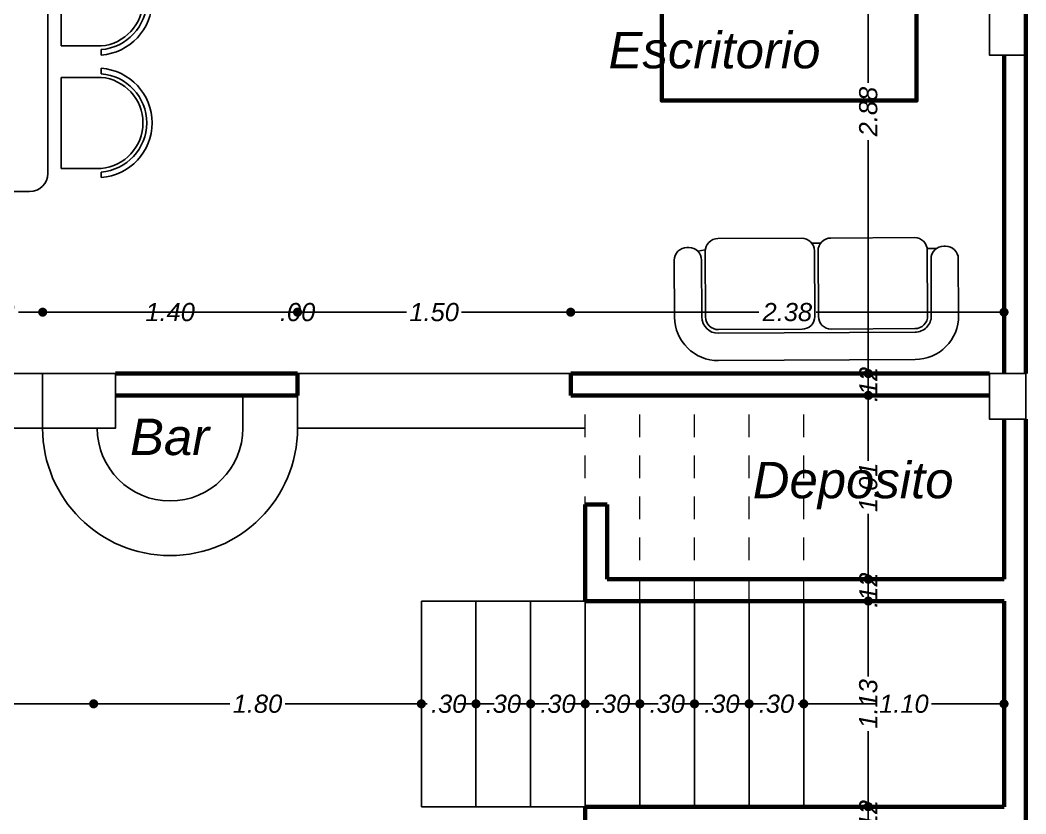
# Model space of a CAD drawing. Header units: metres. Extents: x 539 to 782, y 164 to 633.
# Drawn here: x 686.64 to 692.16, y 359.66 to 364.02 of the extents above; entities that cross this region are included whole.
import ezdxf

# ---------------------------------------------------------------- set-up
doc = ezdxf.new("R2010")
doc.units = ezdxf.units.M
doc.header["$PDMODE"] = 35
doc.linetypes.add('HIDDEN2', pattern=[0.1875, 0.125, -0.0625])
for name, color, linetype in [('Artefactos', 30, 'Continuous'), ('COLUMNAS', 6, 'Continuous'), ('Mobiliario Sanit', 40, 'Continuous'), ('PUERTAS', 16, 'Continuous'), ('TEXTO', 134, 'Continuous')]:
    doc.layers.add(name, color=color, linetype=linetype)
for name, color, linetype, lineweight in [('cota', 1, 'Continuous', 15), ('MURO', 4, 'Continuous', 60), ('Relleno', 251, 'HIDDEN2', 5)]:
    doc.layers.add(name, color=color, linetype=linetype, lineweight=lineweight)
doc.styles.add('ARIAL', font='ariali.ttf')
doc.styles.add('STYLE1', font='ariali.ttf')
doc.dimstyles.new('C_50', dxfattribs={"dimscale": 0.5, "dimtxt": 0.2, "dimasz": 0.1, "dimexe": 0.1, "dimexo": 0.1, "dimgap": 0.05, "dimtad": 0, "dimzin": 4, "dimdsep": 46, "dimtxsty": 'ARIAL', "dimblk": 'DOT', "dimcen": 0.09, "dimse1": 1, "dimse2": 1, "dimclrd": 1, "dimclre": 1, "dimclrt": 2, "dimadec": 0, "dimazin": 0, "dimtfac": 1, "dimtix": 1, "dimtmove": 2, "dimatfit": 3, "dimfxl": 1, "dimtolj": 1, "dimtzin": 0, "dimarcsym": 0})

# ---------------------------------------------------------------- blocks, each defined once
blk = doc.blocks.new('LAVAMANO SIMPLE')
for p, q in [((-0.0212, 0.3465), (-0.1697, 0.198)), ((0.198, 0.3394), (0.2727, 0.2647)), ((0.2051, 0.3465), (0.2797, 0.2718)), ((0.3465, 0.2051), (0.2718, 0.2797)), ((0.3394, 0.198), (0.2647, 0.2727)), ((-0.1697, 0.1697), (0, 0)), ((-0.0392, 0.1022), (-0.0604, 0.1234)), ((-0.018, 0.1234), (-0.0604, 0.081)), ((-0.018, 0.1234), (-0.0604, 0.081)), ((-0.0392, 0.1022), (-0.0604, 0.1234)), ((-0.0141, 0.1273), (0.0495, 0.0636)), ((-0.0392, 0.1022), (-0.018, 0.081)), ((-0.0392, 0.1022), (-0.018, 0.081)), ((0.0239, 0.038), (0.0664, 0.0805)), ((0.0255, 0.0255), (0.0735, 0.0735)), ((0.038, 0.0239), (0.0805, 0.0664)), ((0.0735, 0.0735), (0.0735, 0.0835)), ((0.0735, 0.0735), (0.0835, 0.0735)), ((0.011, 0.0195), (-0.001, 0.0195)), ((0.1697, -0.1697), (0, 0)), ((0.0134, 0.0255), (0.005, 0.0339)), ((0.0134, 0.0134), (0.005, 0.005)), ((0.0134, 0.0255), (0.011, 0.0195)), ((0.011, 0.0195), (0.0134, 0.0134)), ((0.0195, 0.028), (0.0134, 0.0255)), ((0.0134, 0.0134), (0.0195, 0.011)), ((0.0195, 0.0399), (0.0195, 0.028)), ((0.0255, 0.0255), (0.0195, 0.028)), ((0.0195, 0.011), (0.0255, 0.0134)), ((0.0195, 0.011), (0.0195, -0.001)), ((0.028, 0.0195), (0.0255, 0.0255)), ((0.0255, 0.0134), (0.028, 0.0195)), ((0.0255, 0.0134), (0.0339, 0.005)), ((0.0399, 0.0195), (0.028, 0.0195)), ((0.1273, -0.0141), (0.0636, 0.0495)), ((0.1234, -0.018), (0.081, -0.0604)), ((0.1022, -0.0392), (0.081, -0.018)), ((0.1022, -0.0392), (0.1234, -0.0604)), ((0.3465, -0.0212), (0.198, -0.1697))]:
    blk.add_line(p, q)
blk.add_lwpolyline([(0.0195, -0.001), (0.005, 0.005), (-0.001, 0.0195), (0.005, 0.0339), (0.0195, 0.0399), (0.0339, 0.0339), (0.0399, 0.0195), (0.0339, 0.005)], close=True)
for centre, radius in [((-0.0392, 0.1022), 0.025), ((-0.0392, 0.1022), 0.025), ((0.1138, 0.1138), 0.035), ((0.0876, 0.1138), 0.005), ((0.0952, 0.1324), 0.005), ((0.1051, 0.1138), 0.005), ((0.1138, 0.1401), 0.005), ((0.1138, 0.1226), 0.005), ((0.1226, 0.1138), 0.005), ((0.1324, 0.1324), 0.005), ((0.1401, 0.1138), 0.005), ((0.0952, 0.0952), 0.005), ((0.1138, 0.1051), 0.005), ((0.1138, 0.0876), 0.005), ((0.1324, 0.0952), 0.005), ((0.0195, 0.0195), 0.00277), ((0.1022, -0.0392), 0.025)]:
    blk.add_circle(centre, radius)
for centre, radius, start, end in [((0.0919, 0.2333), 0.16, 45, 135), ((0.0919, 0.2333), 0.15, 45, 225), ((-0.1556, 0.1838), 0.02, 135, 225), ((0.2333, 0.0919), 0.15, 225, 45), ((0.2333, 0.0919), 0.16, 315, 45), ((0.1138, 0.1138), 0.05, 232.6168, 217.3832), ((0.0735, 0.0735), 0.01, 314.9997, 135.0006), ((0.1838, -0.1556), 0.02, 225, 315)]:
    blk.add_arc(centre, radius, start, end)
blk = doc.blocks.new('escritorio y silla')
for p, q in [((803.5572, 483.0604), (803.5572, 483.3104)), ((803.9972, 483.3104), (803.9972, 483.0604)), ((803.9972, 483.0604), (803.5572, 483.0604))]:
    blk.add_line(p, q)
blk.add_lwpolyline([(804.4081, 482.9872), (803.0081, 482.9872), (803.0081, 482.2872), (804.4081, 482.2872), (804.4081, 482.9872)])
blk.add_arc((803.7772, 483.3104), 0.22, 0, 180)
blk = doc.blocks.new('A$C23F449F7')
for p, q in [((0.5515, 1.5614), (0.2394, 1.5614)), ((0.6088, 1.4412), (0.6089, 1.3907)), ((0.6215, 1.4814), (0.6215, 1.4914)), ((0.5515, 1.4114), (0.2394, 1.4114)), ((0.5994, 1.3914), (0.2394, 1.3914)), ((-0.0006, 0.2414), (-0.0006, 1.3214)), ((0.1494, 0.2414), (0.1494, 1.3214)), ((0.1694, 0.8614), (0.1694, 1.3214)), ((0.6694, 0.8614), (0.6694, 1.3214)), ((0.5994, 0.7914), (0.2394, 0.7914)), ((0.6416, 0.8055), (0.6417, 0.7572)), ((0.5994, 0.7714), (0.2394, 0.7714)), ((0.1694, 0.2414), (0.1694, 0.7014)), ((0.6694, 0.2414), (0.6694, 0.7014)), ((0.5994, 0.1714), (0.2394, 0.1714)), ((0.601, 0.1309), (0.6081, 0.1719)), ((0.5515, 0.1514), (0.2394, 0.1514)), ((0.6215, 0.0714), (0.6215, 0.0814)), ((0.5515, 0.0014), (0.2394, 0.0014))]:
    blk.add_line(p, q)
for centre, radius, start, end in [((0.2394, 1.3214), 0.24, 90, 180), ((0.5515, 1.4914), 0.07, 0, 90), ((0.5515, 1.4814), 0.07, 270, 0), ((0.2394, 1.3214), 0.09, 90, 180), ((0.2394, 1.3214), 0.07, 90, 180), ((0.5994, 1.3214), 0.07, 0, 90), ((0.2394, 0.8614), 0.07, 180, 270), ((0.5994, 0.8614), 0.07, 270, 0), ((0.2394, 0.7014), 0.07, 90, 180), ((0.5994, 0.7014), 0.07, 0, 90), ((0.2394, 0.2414), 0.24, 180, 270), ((0.2394, 0.2414), 0.09, 180, 270), ((0.2394, 0.2414), 0.07, 180, 270), ((0.5994, 0.2414), 0.07, 270, 0), ((0.5515, 0.0814), 0.07, 0, 90), ((0.5515, 0.0714), 0.07, 270, 0)]:
    blk.add_arc(centre, radius, start, end)
blk = doc.blocks.new('mes8')
for p, q in [((465.5856, 632.6607), (465.6156, 632.6607)), ((465.6356, 632.4407), (465.6356, 632.6607)), ((466.1356, 632.4407), (466.1356, 632.6607)), ((466.1556, 632.6607), (466.1856, 632.6607)), ((466.1356, 632.4407), (465.6356, 632.4407)), ((465.4862, 632.368), (466.2862, 632.3681)), ((465.0937, 632.2902), (465.0937, 632.2602)), ((465.3863, 630.368), (465.3862, 632.268)), ((465.3862, 632.268), (465.3863, 630.368)), ((465.3863, 630.328), (465.3862, 632.268)), ((466.3862, 632.2681), (466.3863, 630.3281)), ((466.6788, 632.2902), (466.6788, 632.2602)), ((465.3137, 632.2402), (465.0937, 632.2402)), ((465.3137, 631.7402), (465.3137, 632.2402)), ((466.4588, 632.2402), (466.6788, 632.2402)), ((466.4588, 631.7402), (466.4588, 632.2402)), ((465.3137, 631.7402), (465.0937, 631.7402)), ((465.0937, 631.7202), (465.0937, 631.6902)), ((466.4588, 631.7402), (466.6788, 631.7402)), ((466.6788, 631.7202), (466.6788, 631.6902)), ((465.0937, 631.5873), (465.0937, 631.6173)), ((466.6788, 631.5873), (466.6788, 631.6173)), ((465.3137, 631.5673), (465.0937, 631.5673)), ((465.3137, 631.5673), (465.3137, 631.0673)), ((466.4588, 631.5673), (466.6788, 631.5673)), ((466.4588, 631.5673), (466.4588, 631.0673)), ((465.3137, 631.0673), (465.0937, 631.0673)), ((465.0937, 631.0173), (465.0937, 631.0473)), ((466.4588, 631.0673), (466.6788, 631.0673)), ((466.6788, 631.0173), (466.6788, 631.0473)), ((465.0937, 630.9159), (465.0937, 630.9459)), ((466.6788, 630.9159), (466.6788, 630.9459)), ((465.3137, 630.8959), (465.0937, 630.8959)), ((465.3137, 630.8959), (465.3137, 630.3959)), ((466.4588, 630.8959), (466.6788, 630.8959)), ((466.4588, 630.8959), (466.4588, 630.3959)), ((465.3137, 630.3959), (465.0937, 630.3959)), ((465.0937, 630.3459), (465.0937, 630.3759)), ((466.4588, 630.3959), (466.6788, 630.3959)), ((466.6788, 630.3459), (466.6788, 630.3759)), ((466.2864, 630.2281), (465.4864, 630.228)), ((466.1356, 630.1553), (465.6356, 630.1553)), ((465.6356, 630.1553), (465.6356, 629.9353)), ((466.1356, 630.1553), (466.1356, 629.9353)), ((465.5856, 629.9353), (465.6156, 629.9353)), ((466.1556, 629.9353), (466.1856, 629.9353))]:
    blk.add_line(p, q)
for centre, radius, start, end in [((465.8856, 632.6404), 0.3007, 3.8735, 176.1265), ((465.8856, 632.6404), 0.2708, 4.3103, 175.6897), ((465.8856, 632.6399), 0.2509, 4.7719, 175.2281), ((465.4862, 632.268), 0.1, 90.0032, 180.0032), ((466.2862, 632.2681), 0.1, 0.0032, 90.0032), ((465.114, 631.9902), 0.3007, 93.8735, 266.1265), ((465.114, 631.9902), 0.2708, 94.3103, 265.6897), ((466.6585, 631.9902), 0.3007, 273.8735, 86.1265), ((466.6585, 631.9902), 0.2708, 274.3103, 85.6897), ((465.1145, 631.9902), 0.2509, 94.7719, 265.2281), ((466.6579, 631.9902), 0.2509, 274.7719, 85.2281), ((465.114, 631.3173), 0.3007, 93.8735, 266.1265), ((465.114, 631.3173), 0.2708, 94.3103, 265.6897), ((466.6585, 631.3173), 0.3007, 273.8735, 86.1265), ((466.6585, 631.3173), 0.2708, 274.3103, 85.6897), ((465.1145, 631.3173), 0.2509, 94.7719, 265.2281), ((466.6579, 631.3173), 0.2509, 274.7719, 85.2281), ((465.114, 630.6459), 0.3007, 93.8735, 266.1265), ((466.6585, 630.6459), 0.3007, 273.8735, 86.1265), ((465.114, 630.6459), 0.2708, 94.3103, 265.6897), ((465.1145, 630.6459), 0.2509, 94.7719, 265.2281), ((466.6585, 630.6459), 0.2708, 274.3103, 85.6897), ((466.6579, 630.6459), 0.2509, 274.7719, 85.2281), ((465.4863, 630.328), 0.1, 180.0032, 270.0032), ((466.2863, 630.3281), 0.1, 270.0032, 0.0032), ((465.8856, 629.9557), 0.3007, 183.8735, 356.1265), ((465.8856, 629.9557), 0.2708, 184.3103, 355.6897), ((465.8856, 629.9562), 0.2509, 184.7719, 355.2281)]:
    blk.add_arc(centre, radius, start, end)
blk = doc.blocks.new('_Dot')
at = {"color": 0, "linetype": 'ByBlock', "lineweight": -2}
blk.add_line((-0.5, 0), (-1, 0), dxfattribs=at)
at = {"color": 0, "linetype": 'ByBlock', "const_width": 0.5}
blk.add_lwpolyline([(-0.25, 0, 1), (0.25, 0, 1)], format="xyb", close=True, dxfattribs=at)
blk = doc.blocks.new('*D74')
at = {"layer": 'cota', "color": 1, "lineweight": -2, "transparency": 16777216}
for p, q in [((683.3333, 360.2616), (685.0053, 360.2616)), ((686.9933, 360.2616), (685.3212, 360.2616))]:
    blk.add_line(p, q, dxfattribs=at)
at = {"layer": 'Defpoints', "color": 0, "transparency": 16777216}
for p in [(687.0433, 360.2616), (683.2833, 359.5762), (687.0433, 359.5762)]:
    blk.add_point(p, dxfattribs=at)
at = {"layer": 'cota', "color": 1, "lineweight": -2, "transparency": 16777216, "xscale": 0.05, "yscale": 0.05, "zscale": 0.05, "rotation": 180}
blk.add_blockref('_Dot', (683.2833, 360.2616), dxfattribs=at)
at = {"layer": 'cota', "color": 1, "lineweight": -2, "transparency": 16777216, "xscale": 0.05, "yscale": 0.05, "zscale": 0.05}
blk.add_blockref('_Dot', (687.0433, 360.2616), dxfattribs=at)
at = {"layer": 'cota', "color": 2, "transparency": 16777216, "insert": (685.1633, 360.2616), "char_height": 0.1, "attachment_point": 5, "style": 'ARIAL'}
blk.add_mtext('\\A1;3.76', dxfattribs=at)
blk = doc.blocks.new('*D75')
at = {"layer": 'cota', "color": 1, "lineweight": -2, "transparency": 16777216}
for p, q in [((688.7933, 360.2616), (688.7433, 360.2616)), ((688.8433, 360.2616), (688.8746, 360.2616)), ((689.1433, 360.2616), (689.112, 360.2616)), ((689.1933, 360.2616), (689.2433, 360.2616))]:
    blk.add_line(p, q, dxfattribs=at)
at = {"layer": 'Defpoints', "color": 0, "transparency": 16777216}
for p in [(688.8433, 360.2616), (689.1433, 360.2616), (689.1433, 360.2616)]:
    blk.add_point(p, dxfattribs=at)
at = {"layer": 'cota', "color": 1, "lineweight": -2, "transparency": 16777216, "xscale": 0.05, "yscale": 0.05, "zscale": 0.05}
blk.add_blockref('_Dot', (688.8433, 360.2616), dxfattribs=at)
at = {"layer": 'cota', "color": 1, "lineweight": -2, "transparency": 16777216, "xscale": 0.05, "yscale": 0.05, "zscale": 0.05, "rotation": 180}
blk.add_blockref('_Dot', (689.1433, 360.2616), dxfattribs=at)
at = {"layer": 'cota', "color": 2, "transparency": 16777216, "insert": (688.9933, 360.2616), "char_height": 0.1, "attachment_point": 5, "style": 'ARIAL'}
blk.add_mtext('\\A1;.30', dxfattribs=at)
blk = doc.blocks.new('*D76')
at = {"layer": 'cota', "color": 1, "lineweight": -2, "transparency": 16777216}
for p, q in [((689.0933, 360.2615), (689.0433, 360.2615)), ((689.1433, 360.2615), (689.1746, 360.2615)), ((689.4433, 360.2615), (689.412, 360.2615)), ((689.4933, 360.2615), (689.5433, 360.2615))]:
    blk.add_line(p, q, dxfattribs=at)
at = {"layer": 'Defpoints', "color": 0, "transparency": 16777216}
for p in [(689.1433, 360.2615), (689.4433, 360.2615), (689.4433, 360.2615)]:
    blk.add_point(p, dxfattribs=at)
at = {"layer": 'cota', "color": 1, "lineweight": -2, "transparency": 16777216, "xscale": 0.05, "yscale": 0.05, "zscale": 0.05}
blk.add_blockref('_Dot', (689.1433, 360.2615), dxfattribs=at)
at = {"layer": 'cota', "color": 1, "lineweight": -2, "transparency": 16777216, "xscale": 0.05, "yscale": 0.05, "zscale": 0.05, "rotation": 180}
blk.add_blockref('_Dot', (689.4433, 360.2615), dxfattribs=at)
at = {"layer": 'cota', "color": 2, "transparency": 16777216, "insert": (689.2933, 360.2615), "char_height": 0.1, "attachment_point": 5, "style": 'ARIAL'}
blk.add_mtext('\\A1;.30', dxfattribs=at)
blk = doc.blocks.new('*D77')
at = {"layer": 'cota', "color": 1, "lineweight": -2, "transparency": 16777216}
for p, q in [((689.3933, 360.2616), (689.3433, 360.2616)), ((689.4433, 360.2616), (689.4746, 360.2616)), ((689.7433, 360.2616), (689.712, 360.2616)), ((689.7933, 360.2616), (689.8433, 360.2616))]:
    blk.add_line(p, q, dxfattribs=at)
at = {"layer": 'Defpoints', "color": 0, "transparency": 16777216}
for p in [(689.4433, 360.2615), (689.7433, 360.2616), (689.7433, 360.2615)]:
    blk.add_point(p, dxfattribs=at)
at = {"layer": 'cota', "color": 1, "lineweight": -2, "transparency": 16777216, "xscale": 0.05, "yscale": 0.05, "zscale": 0.05}
blk.add_blockref('_Dot', (689.4433, 360.2616), dxfattribs=at)
at = {"layer": 'cota', "color": 1, "lineweight": -2, "transparency": 16777216, "xscale": 0.05, "yscale": 0.05, "zscale": 0.05, "rotation": 180}
blk.add_blockref('_Dot', (689.7433, 360.2616), dxfattribs=at)
at = {"layer": 'cota', "color": 2, "transparency": 16777216, "insert": (689.5933, 360.2616), "char_height": 0.1, "attachment_point": 5, "style": 'ARIAL'}
blk.add_mtext('\\A1;.30', dxfattribs=at)
blk = doc.blocks.new('*D78')
at = {"layer": 'cota', "color": 1, "lineweight": -2, "transparency": 16777216}
for p, q in [((689.6933, 360.2615), (689.6433, 360.2615)), ((689.7433, 360.2615), (689.7746, 360.2615)), ((690.0433, 360.2615), (690.012, 360.2615)), ((690.0933, 360.2615), (690.1433, 360.2615))]:
    blk.add_line(p, q, dxfattribs=at)
at = {"layer": 'Defpoints', "color": 0, "transparency": 16777216}
for p in [(689.7433, 360.2615), (690.0433, 360.2615), (690.0433, 360.2615)]:
    blk.add_point(p, dxfattribs=at)
at = {"layer": 'cota', "color": 1, "lineweight": -2, "transparency": 16777216, "xscale": 0.05, "yscale": 0.05, "zscale": 0.05}
blk.add_blockref('_Dot', (689.7433, 360.2615), dxfattribs=at)
at = {"layer": 'cota', "color": 1, "lineweight": -2, "transparency": 16777216, "xscale": 0.05, "yscale": 0.05, "zscale": 0.05, "rotation": 180}
blk.add_blockref('_Dot', (690.0433, 360.2615), dxfattribs=at)
at = {"layer": 'cota', "color": 2, "transparency": 16777216, "insert": (689.8933, 360.2615), "char_height": 0.1, "attachment_point": 5, "style": 'ARIAL'}
blk.add_mtext('\\A1;.30', dxfattribs=at)
blk = doc.blocks.new('*D79')
at = {"layer": 'cota', "color": 1, "lineweight": -2, "transparency": 16777216}
for p, q in [((689.9933, 360.2616), (689.9433, 360.2616)), ((690.0433, 360.2616), (690.0746, 360.2616)), ((690.3433, 360.2616), (690.312, 360.2616)), ((690.3933, 360.2616), (690.4433, 360.2616))]:
    blk.add_line(p, q, dxfattribs=at)
at = {"layer": 'Defpoints', "color": 0, "transparency": 16777216}
for p in [(690.0433, 360.2616), (690.3433, 360.2616), (690.3433, 360.2616)]:
    blk.add_point(p, dxfattribs=at)
at = {"layer": 'cota', "color": 1, "lineweight": -2, "transparency": 16777216, "xscale": 0.05, "yscale": 0.05, "zscale": 0.05}
blk.add_blockref('_Dot', (690.0433, 360.2616), dxfattribs=at)
at = {"layer": 'cota', "color": 1, "lineweight": -2, "transparency": 16777216, "xscale": 0.05, "yscale": 0.05, "zscale": 0.05, "rotation": 180}
blk.add_blockref('_Dot', (690.3433, 360.2616), dxfattribs=at)
at = {"layer": 'cota', "color": 2, "transparency": 16777216, "insert": (690.1933, 360.2616), "char_height": 0.1, "attachment_point": 5, "style": 'ARIAL'}
blk.add_mtext('\\A1;.30', dxfattribs=at)
blk = doc.blocks.new('*D80')
at = {"layer": 'cota', "color": 1, "lineweight": -2, "transparency": 16777216}
for p, q in [((690.2933, 360.2616), (690.2433, 360.2616)), ((690.3433, 360.2616), (690.3746, 360.2616)), ((690.6433, 360.2616), (690.612, 360.2616)), ((690.6933, 360.2616), (690.7433, 360.2616))]:
    blk.add_line(p, q, dxfattribs=at)
at = {"layer": 'Defpoints', "color": 0, "transparency": 16777216}
for p in [(690.3433, 360.2616), (690.6433, 360.2616), (690.6433, 360.2616)]:
    blk.add_point(p, dxfattribs=at)
at = {"layer": 'cota', "color": 1, "lineweight": -2, "transparency": 16777216, "xscale": 0.05, "yscale": 0.05, "zscale": 0.05}
blk.add_blockref('_Dot', (690.3433, 360.2616), dxfattribs=at)
at = {"layer": 'cota', "color": 1, "lineweight": -2, "transparency": 16777216, "xscale": 0.05, "yscale": 0.05, "zscale": 0.05, "rotation": 180}
blk.add_blockref('_Dot', (690.6433, 360.2616), dxfattribs=at)
at = {"layer": 'cota', "color": 2, "transparency": 16777216, "insert": (690.4933, 360.2616), "char_height": 0.1, "attachment_point": 5, "style": 'ARIAL'}
blk.add_mtext('\\A1;.30', dxfattribs=at)
blk = doc.blocks.new('*D81')
at = {"layer": 'cota', "color": 1, "lineweight": -2, "transparency": 16777216}
for p, q in [((690.5933, 360.2616), (690.5433, 360.2616)), ((690.6433, 360.2616), (690.6746, 360.2616)), ((690.9433, 360.2616), (690.912, 360.2616)), ((690.9933, 360.2616), (691.0433, 360.2616))]:
    blk.add_line(p, q, dxfattribs=at)
at = {"layer": 'Defpoints', "color": 0, "transparency": 16777216}
for p in [(690.6433, 360.2616), (690.9433, 360.2616), (690.9433, 360.2616)]:
    blk.add_point(p, dxfattribs=at)
at = {"layer": 'cota', "color": 1, "lineweight": -2, "transparency": 16777216, "xscale": 0.05, "yscale": 0.05, "zscale": 0.05}
blk.add_blockref('_Dot', (690.6433, 360.2616), dxfattribs=at)
at = {"layer": 'cota', "color": 1, "lineweight": -2, "transparency": 16777216, "xscale": 0.05, "yscale": 0.05, "zscale": 0.05, "rotation": 180}
blk.add_blockref('_Dot', (690.9433, 360.2616), dxfattribs=at)
at = {"layer": 'cota', "color": 2, "transparency": 16777216, "insert": (690.7933, 360.2616), "char_height": 0.1, "attachment_point": 5, "style": 'ARIAL'}
blk.add_mtext('\\A1;.30', dxfattribs=at)
blk = doc.blocks.new('*D89')
at = {"layer": 'cota', "color": 1, "lineweight": -2, "transparency": 16777216}
for p, q in [((691.2972, 359.7465), (691.2972, 359.7965)), ((691.2972, 359.5762), (691.2972, 359.6965)), ((691.2972, 359.5262), (691.2972, 359.4762))]:
    blk.add_line(p, q, dxfattribs=at)
at = {"layer": 'Defpoints', "color": 0, "transparency": 16777216}
for p in [(691.2972, 359.6965), (691.2972, 359.6965), (691.2972, 359.5762)]:
    blk.add_point(p, dxfattribs=at)
at = {"layer": 'cota', "color": 1, "lineweight": -2, "transparency": 16777216, "xscale": 0.05, "yscale": 0.05, "zscale": 0.05}
for p, rotation in [((691.2972, 359.6965), 270), ((691.2972, 359.5762), 90)]:
    blk.add_blockref('_Dot', p, dxfattribs=dict(at, rotation=rotation))
at = {"layer": 'cota', "color": 2, "transparency": 16777216, "insert": (691.2972, 359.6364), "char_height": 0.1, "attachment_point": 5, "rotation": 90, "style": 'ARIAL'}
blk.add_mtext('\\A1;.12', dxfattribs=at)
blk = doc.blocks.new('*D354')
at = {"layer": 'cota', "color": 1, "lineweight": -2, "transparency": 16777216}
for p, q in [((691.2979, 360.7765), (691.2979, 360.4122)), ((691.2979, 359.7465), (691.2979, 360.1108))]:
    blk.add_line(p, q, dxfattribs=at)
at = {"layer": 'Defpoints', "color": 0, "transparency": 16777216}
for p in [(691.2979, 360.8265), (691.877, 360.8265), (691.877, 359.6965)]:
    blk.add_point(p, dxfattribs=at)
at = {"layer": 'cota', "color": 1, "lineweight": -2, "transparency": 16777216, "xscale": 0.05, "yscale": 0.05, "zscale": 0.05}
for p, rotation in [((691.2979, 360.8265), 90), ((691.2979, 359.6965), 270)]:
    blk.add_blockref('_Dot', p, dxfattribs=dict(at, rotation=rotation))
at = {"layer": 'cota', "color": 2, "transparency": 16777216, "insert": (691.2979, 360.2615), "char_height": 0.1, "attachment_point": 5, "rotation": 90, "style": 'ARIAL'}
blk.add_mtext('\\A1;1.13', dxfattribs=at)
blk = doc.blocks.new('*D355')
at = {"layer": 'cota', "color": 1, "lineweight": -2, "transparency": 16777216}
for p, q in [((691.2979, 360.9965), (691.2979, 361.0465)), ((691.2979, 360.8265), (691.2979, 360.9465)), ((691.2979, 360.7765), (691.2979, 360.7265))]:
    blk.add_line(p, q, dxfattribs=at)
at = {"layer": 'Defpoints', "color": 0, "transparency": 16777216}
for p in [(691.2979, 360.9465), (691.2979, 360.9465), (691.877, 360.8265)]:
    blk.add_point(p, dxfattribs=at)
at = {"layer": 'cota', "color": 1, "lineweight": -2, "transparency": 16777216, "xscale": 0.05, "yscale": 0.05, "zscale": 0.05}
for p, rotation in [((691.2979, 360.9465), 270), ((691.2979, 360.8265), 90)]:
    blk.add_blockref('_Dot', p, dxfattribs=dict(at, rotation=rotation))
at = {"layer": 'cota', "color": 2, "transparency": 16777216, "insert": (691.2979, 360.8865), "char_height": 0.1, "attachment_point": 5, "rotation": 90, "style": 'ARIAL'}
blk.add_mtext('\\A1;.12', dxfattribs=at)
blk = doc.blocks.new('*D356')
at = {"layer": 'cota', "color": 1, "lineweight": -2, "transparency": 16777216}
for p, q in [((691.2979, 361.9065), (691.2979, 361.5968)), ((691.2979, 360.9965), (691.2979, 361.3062))]:
    blk.add_line(p, q, dxfattribs=at)
at = {"layer": 'Defpoints', "color": 0, "transparency": 16777216}
for p in [(691.2979, 361.9565), (691.2979, 361.9565), (691.2979, 360.9465)]:
    blk.add_point(p, dxfattribs=at)
at = {"layer": 'cota', "color": 1, "lineweight": -2, "transparency": 16777216, "xscale": 0.05, "yscale": 0.05, "zscale": 0.05}
for p, rotation in [((691.2979, 361.9565), 90), ((691.2979, 360.9465), 270)]:
    blk.add_blockref('_Dot', p, dxfattribs=dict(at, rotation=rotation))
at = {"layer": 'cota', "color": 2, "transparency": 16777216, "insert": (691.2979, 361.4515), "char_height": 0.1, "attachment_point": 5, "rotation": 90, "style": 'ARIAL'}
blk.add_mtext('\\A1;1.01', dxfattribs=at)
blk = doc.blocks.new('*D357')
at = {"layer": 'cota', "color": 1, "lineweight": -2, "transparency": 16777216}
for p, q in [((691.2979, 362.1265), (691.2979, 362.1765)), ((691.2979, 361.9565), (691.2979, 362.0765)), ((691.2979, 361.9065), (691.2979, 361.8565))]:
    blk.add_line(p, q, dxfattribs=at)
at = {"layer": 'Defpoints', "color": 0, "transparency": 16777216}
for p in [(691.2979, 362.0765), (691.2979, 362.0765), (691.2979, 361.9565)]:
    blk.add_point(p, dxfattribs=at)
at = {"layer": 'cota', "color": 1, "lineweight": -2, "transparency": 16777216, "xscale": 0.05, "yscale": 0.05, "zscale": 0.05}
for p, rotation in [((691.2979, 362.0765), 270), ((691.2979, 361.9565), 90)]:
    blk.add_blockref('_Dot', p, dxfattribs=dict(at, rotation=rotation))
at = {"layer": 'cota', "color": 2, "transparency": 16777216, "insert": (691.2979, 362.0165), "char_height": 0.1, "attachment_point": 5, "rotation": 90, "style": 'ARIAL'}
blk.add_mtext('\\A1;.12', dxfattribs=at)
blk = doc.blocks.new('*D358')
at = {"layer": 'cota', "color": 1, "lineweight": -2, "transparency": 16777216}
for p, q in [((691.2979, 364.9062), (691.2979, 363.6738)), ((691.2979, 362.1265), (691.2979, 363.3589))]:
    blk.add_line(p, q, dxfattribs=at)
at = {"layer": 'Defpoints', "color": 0, "transparency": 16777216}
for p in [(691.2979, 364.9562), (691.2979, 364.9562), (691.2979, 362.0765)]:
    blk.add_point(p, dxfattribs=at)
at = {"layer": 'cota', "color": 1, "lineweight": -2, "transparency": 16777216, "xscale": 0.05, "yscale": 0.05, "zscale": 0.05}
for p, rotation in [((691.2979, 364.9562), 90), ((691.2979, 362.0765), 270)]:
    blk.add_blockref('_Dot', p, dxfattribs=dict(at, rotation=rotation))
at = {"layer": 'cota', "color": 2, "transparency": 16777216, "insert": (691.2979, 363.5164), "char_height": 0.1, "attachment_point": 5, "rotation": 90, "style": 'ARIAL'}
blk.add_mtext('\\A1;2.88', dxfattribs=at)
blk = doc.blocks.new('*D402')
at = {"layer": 'cota', "color": 1, "lineweight": -2, "transparency": 16777216}
for p, q in [((688.1133, 362.4139), (688.0633, 362.4139)), ((688.2133, 362.4139), (688.2633, 362.4139))]:
    blk.add_line(p, q, dxfattribs=at)
at = {"layer": 'Defpoints', "color": 0, "transparency": 16777216}
for p in [(688.1633, 362.4139), (688.1633, 362.0765), (688.1633, 362.0765)]:
    blk.add_point(p, dxfattribs=at)
at = {"layer": 'cota', "color": 1, "lineweight": -2, "transparency": 16777216, "xscale": 0.05, "yscale": 0.05, "zscale": 0.05}
blk.add_blockref('_Dot', (688.1633, 362.4139), dxfattribs=at)
at = {"layer": 'cota', "color": 1, "lineweight": -2, "transparency": 16777216, "xscale": 0.05, "yscale": 0.05, "zscale": 0.05, "rotation": 180}
blk.add_blockref('_Dot', (688.1633, 362.4139), dxfattribs=at)
at = {"layer": 'cota', "color": 2, "transparency": 16777216, "insert": (688.1633, 362.4139), "char_height": 0.1, "attachment_point": 5, "style": 'ARIAL'}
blk.add_mtext('\\A1;.00', dxfattribs=at)
blk = doc.blocks.new('*D403')
at = {"layer": 'cota', "color": 1, "lineweight": -2, "transparency": 16777216}
for p, q in [((688.2133, 362.4139), (688.762, 362.4139)), ((689.6133, 362.4139), (689.0645, 362.4139))]:
    blk.add_line(p, q, dxfattribs=at)
at = {"layer": 'Defpoints', "color": 0, "transparency": 16777216}
for p in [(689.6633, 362.4139), (688.1633, 362.0765), (689.6633, 362.0767)]:
    blk.add_point(p, dxfattribs=at)
at = {"layer": 'cota', "color": 1, "lineweight": -2, "transparency": 16777216, "xscale": 0.05, "yscale": 0.05, "zscale": 0.05, "rotation": 180}
blk.add_blockref('_Dot', (688.1633, 362.4139), dxfattribs=at)
at = {"layer": 'cota', "color": 1, "lineweight": -2, "transparency": 16777216, "xscale": 0.05, "yscale": 0.05, "zscale": 0.05}
blk.add_blockref('_Dot', (689.6633, 362.4139), dxfattribs=at)
at = {"layer": 'cota', "color": 2, "transparency": 16777216, "insert": (688.9133, 362.4139), "char_height": 0.1, "attachment_point": 5, "style": 'ARIAL'}
blk.add_mtext('\\A1;1.50', dxfattribs=at)
blk = doc.blocks.new('*D404')
at = {"layer": 'cota', "color": 1, "lineweight": -2, "transparency": 16777216}
for p, q in [((689.7133, 362.4139), (690.6958, 362.4139)), ((691.9933, 362.4139), (691.0107, 362.4139))]:
    blk.add_line(p, q, dxfattribs=at)
at = {"layer": 'Defpoints', "color": 0, "transparency": 16777216}
for p in [(689.6633, 362.4139), (692.0433, 362.4139), (692.0433, 362.4139)]:
    blk.add_point(p, dxfattribs=at)
at = {"layer": 'cota', "color": 1, "lineweight": -2, "transparency": 16777216, "xscale": 0.05, "yscale": 0.05, "zscale": 0.05, "rotation": 180}
blk.add_blockref('_Dot', (689.6633, 362.4139), dxfattribs=at)
at = {"layer": 'cota', "color": 1, "lineweight": -2, "transparency": 16777216, "xscale": 0.05, "yscale": 0.05, "zscale": 0.05}
blk.add_blockref('_Dot', (692.0433, 362.4139), dxfattribs=at)
at = {"layer": 'cota', "color": 2, "transparency": 16777216, "insert": (690.8533, 362.4139), "char_height": 0.1, "attachment_point": 5, "style": 'ARIAL'}
blk.add_mtext('\\A1;2.38', dxfattribs=at)
blk = doc.blocks.new('*D456')
at = {"layer": 'Defpoints', "color": 0, "transparency": 16777216}
for p in [(688.1633, 362.4139), (686.7633, 362.0765), (688.1633, 362.0765)]:
    blk.add_point(p, dxfattribs=at)
at = {"layer": 'PUERTAS', "color": 1, "lineweight": -2, "transparency": 16777216}
for p, q in [((686.8133, 362.4139), (687.312, 362.4139)), ((688.1133, 362.4139), (687.6145, 362.4139))]:
    blk.add_line(p, q, dxfattribs=at)
at = {"layer": 'PUERTAS', "color": 1, "lineweight": -2, "transparency": 16777216, "xscale": 0.05, "yscale": 0.05, "zscale": 0.05, "rotation": 180}
blk.add_blockref('_Dot', (686.7633, 362.4139), dxfattribs=at)
at = {"layer": 'PUERTAS', "color": 1, "lineweight": -2, "transparency": 16777216, "xscale": 0.05, "yscale": 0.05, "zscale": 0.05}
blk.add_blockref('_Dot', (688.1633, 362.4139), dxfattribs=at)
at = {"layer": 'PUERTAS', "color": 2, "transparency": 16777216, "insert": (687.4633, 362.4139), "char_height": 0.1, "attachment_point": 5, "style": 'ARIAL'}
blk.add_mtext('\\A1;1.40', dxfattribs=at)
blk = doc.blocks.new('*D457')
at = {"layer": 'Defpoints', "color": 0, "transparency": 16777216}
for p in [(684.7833, 362.4139), (684.7833, 362.4139), (688.1633, 362.0765)]:
    blk.add_point(p, dxfattribs=at)
at = {"layer": 'PUERTAS', "color": 1, "lineweight": -2, "transparency": 16777216}
for p, q in [((684.8333, 362.4139), (686.3156, 362.4139)), ((688.1133, 362.4139), (686.631, 362.4139))]:
    blk.add_line(p, q, dxfattribs=at)
at = {"layer": 'PUERTAS', "color": 1, "lineweight": -2, "transparency": 16777216, "xscale": 0.05, "yscale": 0.05, "zscale": 0.05, "rotation": 180}
blk.add_blockref('_Dot', (684.7833, 362.4139), dxfattribs=at)
at = {"layer": 'PUERTAS', "color": 1, "lineweight": -2, "transparency": 16777216, "xscale": 0.05, "yscale": 0.05, "zscale": 0.05}
blk.add_blockref('_Dot', (688.1633, 362.4139), dxfattribs=at)
at = {"layer": 'PUERTAS', "color": 2, "transparency": 16777216, "insert": (686.4733, 362.4139), "char_height": 0.1, "attachment_point": 5, "style": 'ARIAL'}
blk.add_mtext('\\A1;3.38', dxfattribs=at)
blk = doc.blocks.new('*D459')
at = {"layer": 'Defpoints', "color": 0, "transparency": 16777216}
for p in [(687.0433, 360.2616), (688.8433, 359.9982), (687.0433, 359.5765)]:
    blk.add_point(p, dxfattribs=at)
at = {"layer": 'PUERTAS', "color": 1, "lineweight": -2, "transparency": 16777216}
for p, q in [((687.0933, 360.2616), (687.792, 360.2616)), ((688.7933, 360.2616), (688.0945, 360.2616))]:
    blk.add_line(p, q, dxfattribs=at)
at = {"layer": 'PUERTAS', "color": 1, "lineweight": -2, "transparency": 16777216, "xscale": 0.05, "yscale": 0.05, "zscale": 0.05, "rotation": 180}
blk.add_blockref('_Dot', (687.0433, 360.2616), dxfattribs=at)
at = {"layer": 'PUERTAS', "color": 1, "lineweight": -2, "transparency": 16777216, "xscale": 0.05, "yscale": 0.05, "zscale": 0.05}
blk.add_blockref('_Dot', (688.8433, 360.2616), dxfattribs=at)
at = {"layer": 'PUERTAS', "color": 2, "transparency": 16777216, "insert": (687.9433, 360.2616), "char_height": 0.1, "attachment_point": 5, "style": 'ARIAL'}
blk.add_mtext('\\A1;1.80', dxfattribs=at)
blk = doc.blocks.new('*D460')
at = {"layer": 'cota', "color": 1, "lineweight": -2, "transparency": 16777216}
for p, q in [((690.9933, 360.2616), (691.342, 360.2616)), ((691.9933, 360.2616), (691.6445, 360.2616))]:
    blk.add_line(p, q, dxfattribs=at)
at = {"layer": 'Defpoints', "color": 0, "transparency": 16777216}
for p in [(692.0433, 360.2616), (690.9433, 359.6965), (692.0433, 359.6965)]:
    blk.add_point(p, dxfattribs=at)
at = {"layer": 'cota', "color": 1, "lineweight": -2, "transparency": 16777216, "xscale": 0.05, "yscale": 0.05, "zscale": 0.05, "rotation": 180}
blk.add_blockref('_Dot', (690.9433, 360.2616), dxfattribs=at)
at = {"layer": 'cota', "color": 1, "lineweight": -2, "transparency": 16777216, "xscale": 0.05, "yscale": 0.05, "zscale": 0.05}
blk.add_blockref('_Dot', (692.0433, 360.2616), dxfattribs=at)
at = {"layer": 'cota', "color": 2, "transparency": 16777216, "insert": (691.4933, 360.2616), "char_height": 0.1, "attachment_point": 5, "style": 'ARIAL'}
blk.add_mtext('\\A1;1.10', dxfattribs=at)
blk = doc.blocks.new('*D501')
at = {"layer": 'cota', "color": 1, "lineweight": -2, "transparency": 16777216}
for p, q in [((688.2093, 434.5587), (688.1593, 434.5587)), ((688.2593, 434.5587), (688.2906, 434.5587)), ((688.5593, 434.5587), (688.528, 434.5587)), ((688.6093, 434.5587), (688.6593, 434.5587))]:
    blk.add_line(p, q, dxfattribs=at)
at = {"layer": 'Defpoints', "color": 0, "transparency": 16777216}
for p in [(688.5593, 434.5587), (688.5593, 434.5587), (688.2593, 360.2615)]:
    blk.add_point(p, dxfattribs=at)
at = {"layer": 'cota', "color": 1, "lineweight": -2, "transparency": 16777216, "xscale": 0.05, "yscale": 0.05, "zscale": 0.05}
blk.add_blockref('_Dot', (688.2593, 434.5587), dxfattribs=at)
at = {"layer": 'cota', "color": 1, "lineweight": -2, "transparency": 16777216, "xscale": 0.05, "yscale": 0.05, "zscale": 0.05, "rotation": 180}
blk.add_blockref('_Dot', (688.5593, 434.5587), dxfattribs=at)
at = {"layer": 'cota', "color": 2, "transparency": 16777216, "insert": (688.4093, 434.5587), "char_height": 0.1, "attachment_point": 5, "style": 'ARIAL'}
blk.add_mtext('\\A1;.30', dxfattribs=at)
blk = doc.blocks.new('*D503')
at = {"layer": 'cota', "color": 1, "lineweight": -2, "transparency": 16777216}
for p, q in [((688.8093, 434.5587), (688.7593, 434.5587)), ((688.8593, 434.5587), (688.8906, 434.5587)), ((689.1593, 434.5587), (689.128, 434.5587)), ((689.2093, 434.5587), (689.2593, 434.5587))]:
    blk.add_line(p, q, dxfattribs=at)
at = {"layer": 'Defpoints', "color": 0, "transparency": 16777216}
for p in [(688.8593, 434.5587), (689.1593, 434.5587), (689.1593, 360.2615)]:
    blk.add_point(p, dxfattribs=at)
at = {"layer": 'cota', "color": 1, "lineweight": -2, "transparency": 16777216, "xscale": 0.05, "yscale": 0.05, "zscale": 0.05}
blk.add_blockref('_Dot', (688.8593, 434.5587), dxfattribs=at)
at = {"layer": 'cota', "color": 1, "lineweight": -2, "transparency": 16777216, "xscale": 0.05, "yscale": 0.05, "zscale": 0.05, "rotation": 180}
blk.add_blockref('_Dot', (689.1593, 434.5587), dxfattribs=at)
at = {"layer": 'cota', "color": 2, "transparency": 16777216, "insert": (689.0093, 434.5587), "char_height": 0.1, "attachment_point": 5, "style": 'ARIAL'}
blk.add_mtext('\\A1;.30', dxfattribs=at)
blk = doc.blocks.new('*D541')
at = {"layer": 'Defpoints', "color": 0, "transparency": 16777216}
for p in [(687.2793, 436.7111), (687.2793, 436.3737), (685.8793, 362.0765)]:
    blk.add_point(p, dxfattribs=at)
at = {"layer": 'PUERTAS', "color": 1, "lineweight": -2, "transparency": 16777216}
for p, q in [((685.9293, 436.7111), (686.4281, 436.7111)), ((687.2293, 436.7111), (686.7306, 436.7111))]:
    blk.add_line(p, q, dxfattribs=at)
at = {"layer": 'PUERTAS', "color": 1, "lineweight": -2, "transparency": 16777216, "xscale": 0.05, "yscale": 0.05, "zscale": 0.05, "rotation": 180}
blk.add_blockref('_Dot', (685.8793, 436.7111), dxfattribs=at)
at = {"layer": 'PUERTAS', "color": 1, "lineweight": -2, "transparency": 16777216, "xscale": 0.05, "yscale": 0.05, "zscale": 0.05}
blk.add_blockref('_Dot', (687.2793, 436.7111), dxfattribs=at)
at = {"layer": 'PUERTAS', "color": 2, "transparency": 16777216, "insert": (686.5793, 436.7111), "char_height": 0.1, "attachment_point": 5, "style": 'ARIAL'}
blk.add_mtext('\\A1;1.40', dxfattribs=at)

msp = doc.modelspace()

# ---------------------------------------------------------------- linework, layer by layer
at = {"layer": 'Artefactos'}
for p, q in [((686.7633, 362.0765), (684.7833, 362.0765)), ((688.1633, 362.0765), (689.6633, 362.0767)), ((686.7633, 361.7765), (684.4033, 361.7765)), ((688.1633, 361.7765), (689.7433, 361.7765)), ((689.7433, 359.6965), (689.7433, 361.3565)), ((688.8433, 359.6965), (688.8433, 360.8265)), ((690.9433, 360.8265), (688.8433, 360.8265)), ((689.1433, 359.6965), (689.1433, 360.8265)), ((689.4433, 359.6965), (689.4433, 360.8265)), ((690.0433, 359.6965), (690.0433, 360.8265)), ((690.3433, 359.6965), (690.3433, 360.8265)), ((690.6433, 359.6965), (690.6433, 360.8265)), ((690.9433, 359.6965), (690.9433, 360.8265)), ((688.8433, 359.6965), (690.1633, 359.6965))]:
    msp.add_line(p, q, dxfattribs=at)
at = {"layer": 'COLUMNAS'}
for points in [[(691.9633, 364.0765), (692.1633, 364.0765), (692.1633, 363.8265), (691.9633, 363.8265), (691.9633, 364.0765)], [(687.1633, 362.0765), (687.1633, 361.7765), (686.7633, 361.7765), (686.7633, 362.0765), (687.1633, 362.0765)], [(691.9633, 362.0762), (692.1633, 362.0762), (692.1633, 361.8262), (691.9633, 361.8262), (691.9633, 362.0762)]]:
    msp.add_lwpolyline(points, dxfattribs=at)
at = {"layer": 'MURO'}
for p, q in [((692.1633, 365.0765), (692.1633, 362.0765)), ((692.0433, 363.8265), (692.0433, 362.0762)), ((688.1633, 362.0762), (687.1633, 362.0765)), ((688.1633, 362.0765), (688.1633, 361.9565)), ((689.6633, 361.9567), (689.6633, 362.0767)), ((691.9633, 362.0765), (689.6633, 362.0765)), ((688.1633, 361.9565), (687.1633, 361.9565)), ((691.9633, 361.9565), (689.6633, 361.9565)), ((692.0433, 361.8262), (692.0433, 360.9465)), ((692.1633, 361.8262), (692.1633, 359.5765)), ((689.7433, 361.3565), (689.7433, 360.8265)), ((689.7433, 361.3565), (689.8633, 361.3565)), ((689.8633, 361.3565), (689.8633, 360.9465)), ((689.8633, 360.9465), (692.0433, 360.9465)), ((689.7433, 360.8265), (692.0433, 360.8265)), ((692.0433, 360.8265), (692.0433, 359.6965)), ((692.0433, 359.6965), (689.7433, 359.6965)), ((689.7433, 359.6965), (689.7433, 358.8965))]:
    msp.add_line(p, q, dxfattribs=at)
at = {"layer": 'PUERTAS'}
for p, q in [((687.8633, 361.7765), (687.8633, 361.9565)), ((688.1633, 361.7765), (688.1633, 361.9565))]:
    msp.add_line(p, q, dxfattribs=at)
for radius in [0.7, 0.4]:
    msp.add_arc((687.4633, 361.7765), radius, 180, 0, dxfattribs=at)
at = {"layer": 'Relleno'}
for p, q in [((689.7433, 360.8265), (689.7433, 361.9565)), ((689.9433, 361.9565), (690.1633, 361.9565)), ((690.0433, 360.8265), (690.0433, 361.9565)), ((690.3433, 360.8265), (690.3433, 361.9565)), ((690.6433, 360.8265), (690.6433, 361.9565)), ((690.9433, 360.8265), (690.9433, 361.9565))]:
    msp.add_line(p, q, dxfattribs=at)

# ---------------------------------------------------------------- block references
at = {"layer": 'Artefactos', "rotation": 225.0000000000093}
msp.add_blockref('LAVAMANO SIMPLE', (690.3657, 359.5483), dxfattribs=at)
at = {"layer": 'Mobiliario Sanit', "rotation": 180}
msp.add_blockref('mes8', (1152.1779, 995.4443), dxfattribs=at)
at = {"layer": 'Mobiliario Sanit', "extrusion": (0, 0, -1), "zscale": -1, "rotation": 89.7045502939643}
msp.add_blockref('A$C23F449F7', (-690.2337, 362.1474), dxfattribs=at)
at = {"layer": 'MURO'}
msp.add_blockref('escritorio y silla', (-112.8448, -118.7109), dxfattribs=at)

# ---------------------------------------------------------------- texts
at = {"layer": 'TEXTO', "style": 'STYLE1'}
for s, p in [('Escritorio', (689.871, 363.7541)), ('Bar', (687.2432, 361.6287)), ('Deposito', (690.6633, 361.3915))]:
    msp.add_text(s, height=0.2, rotation=360, dxfattribs=at).set_placement(p)

# ---------------------------------------------------------------- dimensions: what is measured, and where the dimension line sits
at = {"layer": 'cota'}
for base, p1, p2, picture, middle in [((688.5593, 434.5587), (688.2593, 360.2615), (688.5593, 434.5587), '*D501', (688.4093, 434.5587)), ((689.1593, 434.5587), (688.8593, 434.5587), (689.1593, 360.2615), '*D503', (689.0093, 434.5587)), ((688.1632842697, 362.4138877127), (688.1632842697, 362.0764946064), (688.1632842697, 362.0764946064), '*D402', (688.1632842697, 362.4138877127)), ((689.6633, 362.4139), (688.1633, 362.0765), (689.6633, 362.0767), '*D403', (688.9133, 362.4139)), ((692.0433, 362.4139), (689.6633, 362.4139), (692.0433, 362.4139), '*D404', (690.8533, 362.4139)), ((687.0433, 360.2616), (683.2833, 359.5762), (687.0433, 359.5762), '*D74', (685.1633, 360.2616)), ((689.1433, 360.2616), (688.8433, 360.2616), (689.1433, 360.2616), '*D75', (688.9933, 360.2616)), ((689.4433, 360.2615), (689.1433, 360.2615), (689.4433, 360.2615), '*D76', (689.2933, 360.2615)), ((689.7433, 360.2616), (689.4433, 360.2615), (689.7433, 360.2615), '*D77', (689.5933, 360.2616)), ((690.0433, 360.2615), (689.7433, 360.2615), (690.0433, 360.2615), '*D78', (689.8933, 360.2615)), ((690.3433, 360.2616), (690.0433, 360.2616), (690.3433, 360.2616), '*D79', (690.1933, 360.2616)), ((690.6433, 360.2616), (690.3433, 360.2616), (690.6433, 360.2616), '*D80', (690.4933, 360.2616)), ((690.9433, 360.2616), (690.6433, 360.2616), (690.9433, 360.2616), '*D81', (690.7933, 360.2616)), ((692.0433, 360.2616), (690.9433, 359.6965), (692.0433, 359.6965), '*D460', (691.4933, 360.2616))]:
    dim = msp.add_linear_dim(base=base, p1=p1, p2=p2, dimstyle='C_50', dxfattribs=at)
    dim.commit()
    dim.dimension.update_dxf_attribs({"geometry": picture, "text_midpoint": middle})
for base, p1, p2, picture, middle in [((691.2979, 364.9562), (691.2979, 362.0765), (691.2979, 364.9562), '*D358', (691.2979, 363.5164)), ((691.2979, 362.0765), (691.2979, 361.9565), (691.2979, 362.0765), '*D357', (691.2979, 362.0165)), ((691.2979, 361.9565), (691.2979, 360.9465), (691.2979, 361.9565), '*D356', (691.2979, 361.4515)), ((691.2979, 360.9465), (691.877, 360.8265), (691.2979, 360.9465), '*D355', (691.2979, 360.8865)), ((691.2979, 360.8265), (691.877, 359.6965), (691.877, 360.8265), '*D354', (691.2979, 360.2615)), ((691.2972, 359.6965), (691.2972, 359.5762), (691.2972, 359.6965), '*D89', (691.2972, 359.6364))]:
    dim = msp.add_linear_dim(base=base, p1=p1, p2=p2, angle=90, dimstyle='C_50', dxfattribs=at)
    dim.commit()
    dim.dimension.update_dxf_attribs({"geometry": picture, "text_midpoint": middle})
at = {"layer": 'PUERTAS'}
for base, p1, p2, picture, middle in [((687.2793, 436.7111), (685.8793, 362.0765), (687.2793, 436.3737), '*D541', (686.5793, 436.7111)), ((684.7833, 362.4139), (688.1633, 362.0765), (684.7833, 362.4139), '*D457', (686.4733, 362.4139)), ((688.1633, 362.4139), (686.7633, 362.0765), (688.1633, 362.0765), '*D456', (687.4633, 362.4139)), ((687.0433, 360.2616), (688.8433, 359.9982), (687.0433, 359.5765), '*D459', (687.9433, 360.2616))]:
    dim = msp.add_linear_dim(base=base, p1=p1, p2=p2, dimstyle='C_50', dxfattribs=at)
    dim.commit()
    dim.dimension.update_dxf_attribs({"geometry": picture, "text_midpoint": middle})

doc.saveas('drawing.dxf')
